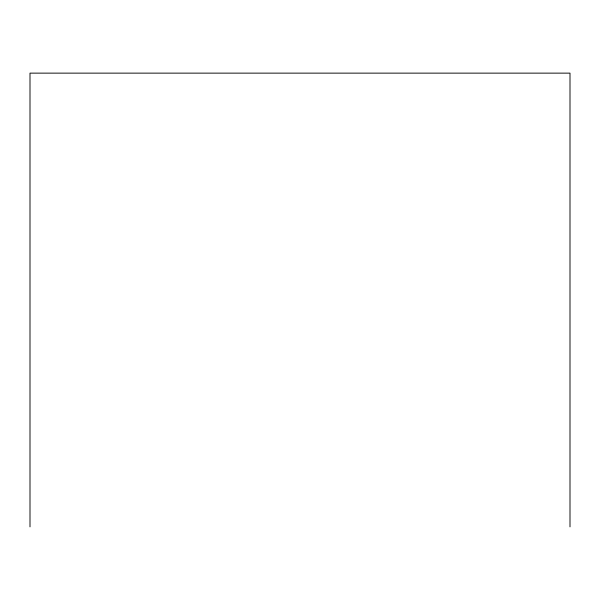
<?xml version="1.0" encoding="UTF-8"?>
<svg xmlns="http://www.w3.org/2000/svg" width="600" height="600" viewBox="0 0 600 600"><rect width="100%" height="100%" fill="white"/><g stroke="black" fill="none" stroke-linecap="round" stroke-linejoin="round"><path stroke-width="0.9" d="M570 526.868L570 73.133L30 73.133L30 526.868"/></g></svg>
